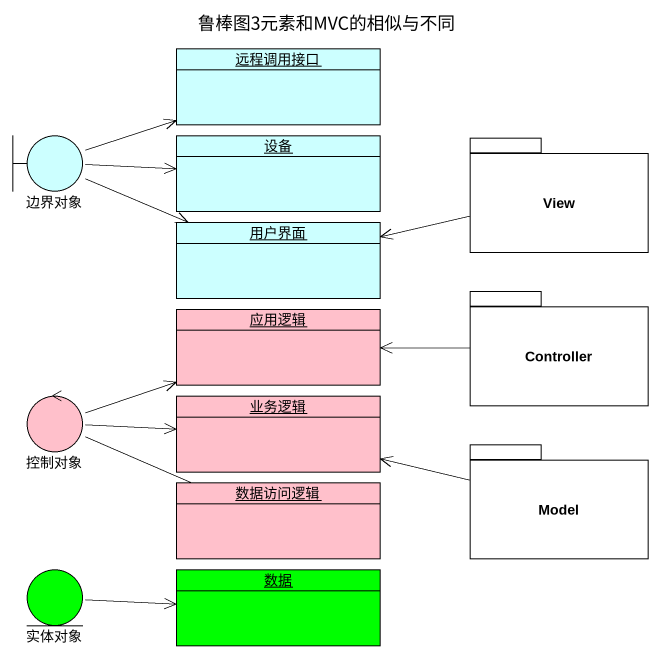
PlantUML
@startuml
title 鲁棒图3元素和MVC的相似与不同
allowmixing
hide circle
hide empty members
object 远程调用接口 #CCFFFF
boundary 边界对象 #CCFFFF
object 设备 #CCFFFF
package View {
}
object 用户界面 #CCFFFF
package Controller {
}
object 应用逻辑 #FFC0CB
control 控制对象 #FFC0CB
object 业务逻辑 #FFC0CB
package Model {
}
object 数据访问逻辑 #FFC0CB
entity 实体对象 #00FF00
object 数据 #00FF00
边界对象 -right-> 远程调用接口
边界对象 -right-> 设备
边界对象 -right-> 用户界面
View -left-> 用户界面
Controller -left-> 应用逻辑
控制对象 -right-> 应用逻辑
控制对象 -right-> 业务逻辑
控制对象 -right- 数据访问逻辑
Model -left-> 业务逻辑
实体对象 -right-> 数据
@enduml
